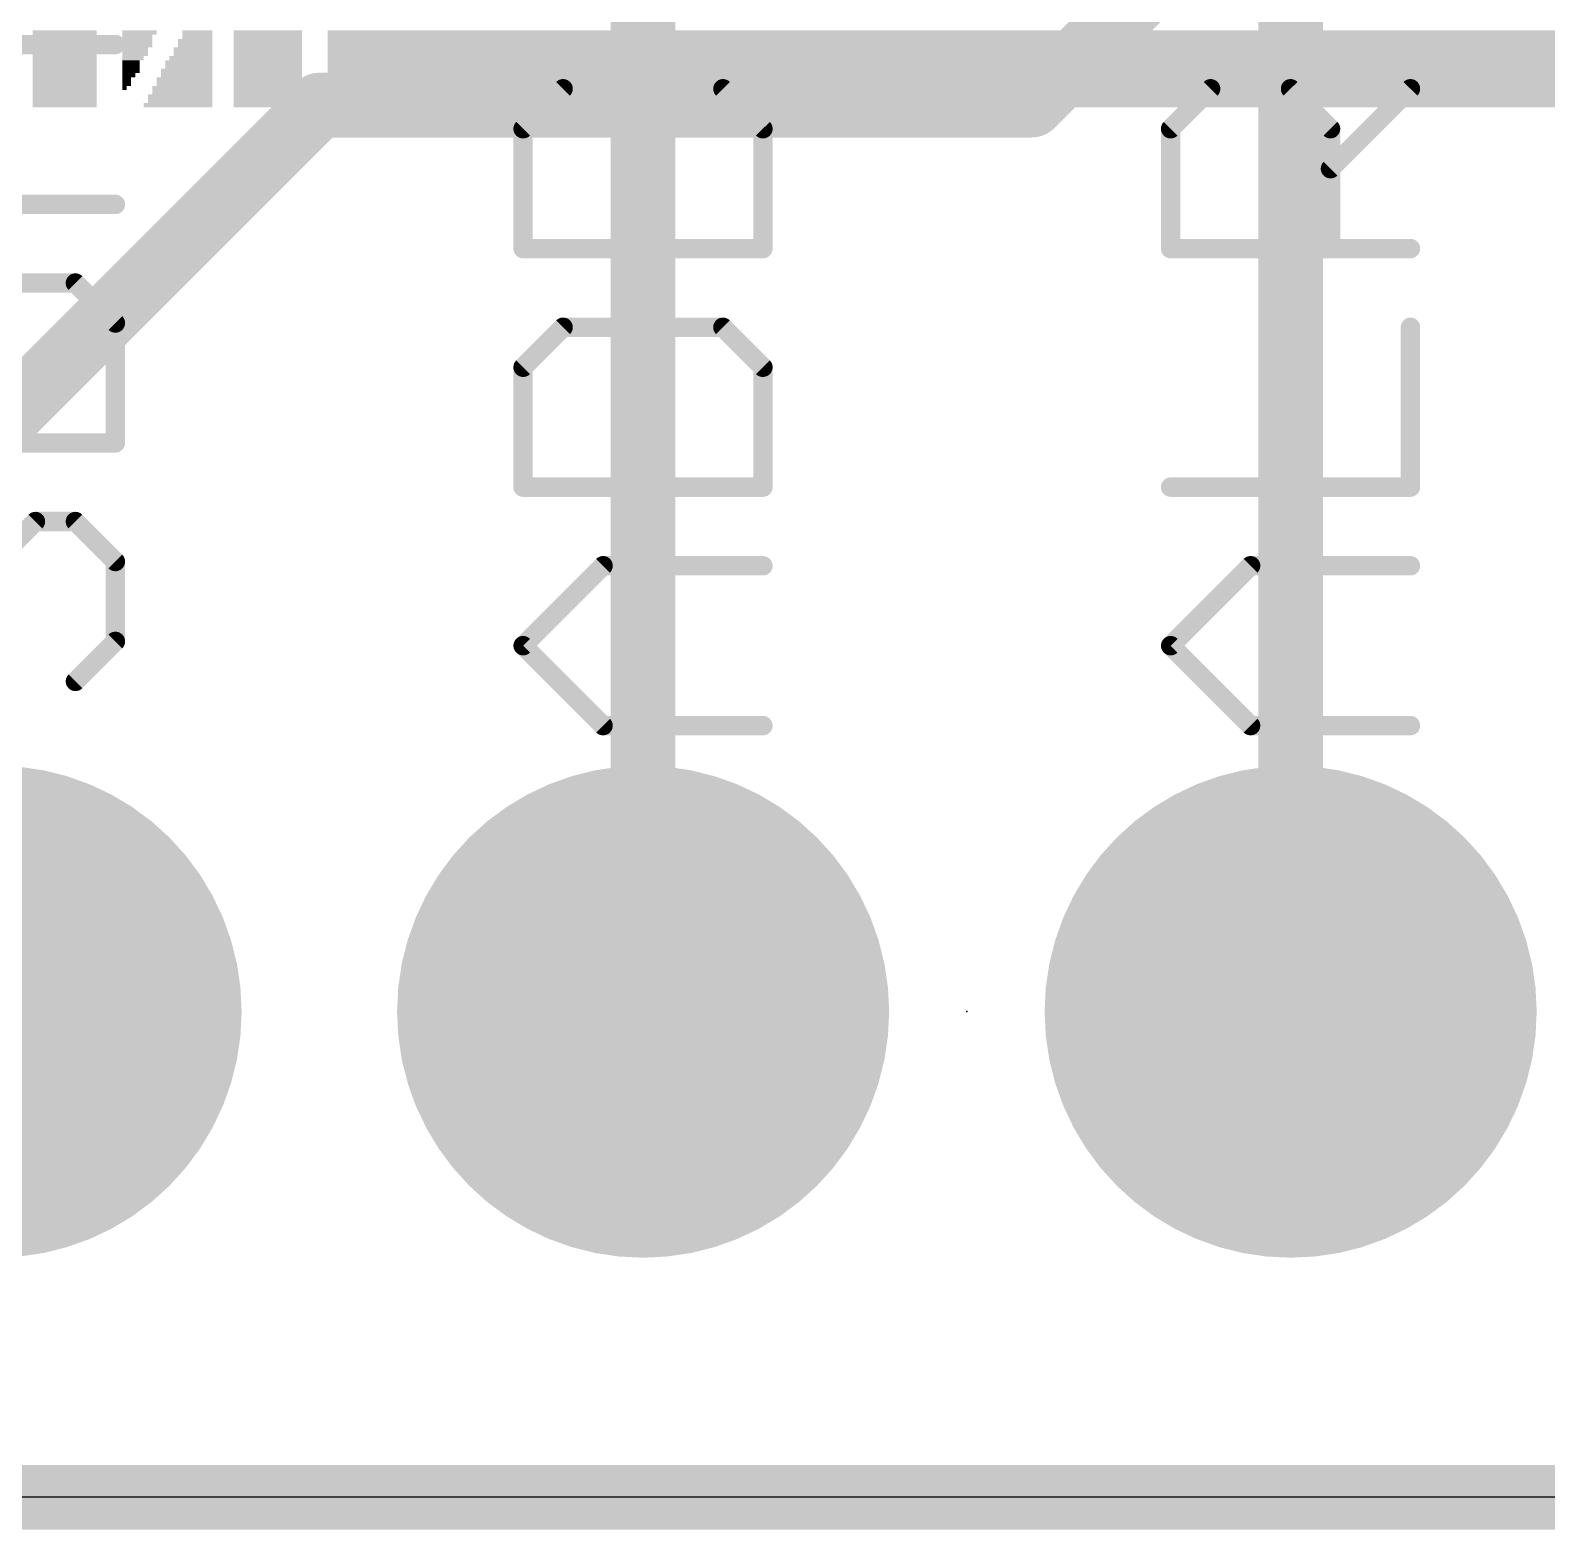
# Model space of a CAD drawing. Extents: x -0.1 to 28.1, y -0.3 to 17.1.
# Drawn here: x 10.3 to 16.24, y -0.25 to 5.63 of the extents above; entities that cross this region are included whole.
import ezdxf

# ---------------------------------------------------------------- set-up
doc = ezdxf.new("R2010")
doc.units = 0
for name, color, linetype in [('1', 12, 'CONTINUOUS'), ('16', 132, 'CONTINUOUS'), ('17', 110, 'CONTINUOUS'), ('20', 53, 'CONTINUOUS'), ('21', 40, 'CONTINUOUS'), ('22', 4, 'CONTINUOUS'), ('23', 53, 'CONTINUOUS'), ('29', 253, 'CONTINUOUS'), ('51', 253, 'CONTINUOUS')]:
    doc.layers.add(name, color=color, linetype=linetype)

# ---------------------------------------------------------------- blocks, each defined once
blk = doc.blocks.new('RECT')
blk.add_solid([(-0.5, -0.5), (0.5, -0.5), (-0.5, 0.5), (0.5, 0.5)])
blk = doc.blocks.new('ROUNDP')
at = {"const_width": 0.5}
blk.add_lwpolyline([(0, -0.25, 1), (0, 0.25, 1), (0, -0.25)], format="xyb", dxfattribs=at)

msp = doc.modelspace()

# ---------------------------------------------------------------- linework, layer by layer
at = {"layer": '1', "const_width": 0.254}
for points in [[(15.24, 1.778), (15.24, 9.21)], [(12.7, 1.778), (12.7, 7.112)]]:
    msp.add_lwpolyline(points, dxfattribs=at)
at = {"layer": '1', "const_width": 0.127}
for points in [[(12.6365, 1.778, 1), (12.7635, 1.778)], [(15.1765, 1.778, 1), (15.3035, 1.778)]]:
    msp.add_lwpolyline(points, format="xyb", dxfattribs=at)
at = {"layer": '16', "const_width": 0.254}
for points in [[(14.224, 5.334), (18.796, 9.906)], [(10.16, 4.064), (11.43, 5.334)], [(11.43, 5.334), (14.224, 5.334)], [(27.94, -0.127), (0, -0.127)]]:
    msp.add_lwpolyline(points, dxfattribs=at)
at = {"layer": '16', "const_width": 0.127}
for points in [[(11.43, 5.3975, 1), (11.43, 5.2705)], [(11.4749, 5.2891, 1), (11.3851, 5.3789)], [(14.1791, 5.3789, 1), (14.2689, 5.2891)], [(14.224, 5.2705, 1), (14.224, 5.3975)]]:
    msp.add_lwpolyline(points, format="xyb", dxfattribs=at)
at = {"layer": '20'}
msp.add_line((25.4, -0.127), (2.54, -0.127), dxfattribs=at)
at = {"layer": '21', "const_width": 0.0762}
for points in [[(10.0028, 5.5716), (10.6299, 5.5716)], [(12.3861, 5.3981), (12.2293, 5.2414)], [(13.0131, 5.3981), (12.3861, 5.3981)], [(13.1699, 5.2414), (13.0131, 5.3981)], [(14.7693, 5.2414), (14.9261, 5.3981)], [(14.9261, 5.3981), (15.2396, 5.3981)], [(15.2396, 5.3981), (15.3964, 5.2414)], [(15.3964, 5.0846), (15.7099, 5.3981)], [(12.2293, 5.2414), (12.2293, 4.7711)], [(13.1699, 4.7711), (13.1699, 5.2414)], [(14.7693, 4.7711), (14.7693, 5.2414)], [(15.3964, 5.2414), (15.3964, 4.7711)], [(10.6299, 4.9446), (10.0028, 4.9446)], [(12.2293, 4.7711), (13.1699, 4.7711)], [(15.7099, 4.7711), (14.7693, 4.7711)], [(10.4731, 4.6361), (9.8461, 4.6361)], [(10.6299, 4.4794), (10.4731, 4.6361)], [(10.6299, 4.0091), (10.6299, 4.4794)], [(12.3861, 4.4626), (12.2293, 4.3058)], [(13.0131, 4.4626), (12.3861, 4.4626)], [(13.1699, 4.3058), (13.0131, 4.4626)], [(15.7099, 3.8355), (15.7099, 4.4626)], [(12.2293, 4.3058), (12.2293, 3.8355)], [(13.1699, 3.8355), (13.1699, 4.3058)], [(9.6893, 4.0091), (10.6299, 4.0091)], [(12.2293, 3.8355), (13.1699, 3.8355)], [(14.7693, 3.8355), (15.7099, 3.8355)], [(10.1596, 3.5438), (10.3164, 3.7006)], [(10.3164, 3.7006), (10.4731, 3.7006)], [(10.4731, 3.7006), (10.6299, 3.5438)], [(10.6299, 3.5438), (10.6299, 3.2303)], [(12.2293, 3.2136), (12.5428, 3.5271)], [(12.5428, 3.5271), (13.1699, 3.5271)], [(12.6996, 2.9), (12.6996, 3.5271)], [(14.7693, 3.2136), (15.0828, 3.5271)], [(15.0828, 3.5271), (15.7099, 3.5271)], [(15.2396, 2.9), (15.2396, 3.5271)], [(10.6299, 3.2303), (10.4731, 3.0735)], [(12.5428, 2.9), (12.2293, 3.2136)], [(15.0828, 2.9), (14.7693, 3.2136)], [(13.1699, 2.9), (12.5428, 2.9)], [(15.7099, 2.9), (15.0828, 2.9)]]:
    msp.add_lwpolyline(points, dxfattribs=at)
at = {"layer": '21', "const_width": 0.0381}
for points in [[(10.6299, 5.5526, 1), (10.6299, 5.5907)], [(12.3861, 5.4172, 1), (12.3861, 5.3791)], [(12.3995, 5.3847, 1), (12.3726, 5.4116)], [(13.0266, 5.4116, 1), (12.9997, 5.3847)], [(13.0131, 5.3791, 1), (13.0131, 5.4172)], [(14.9261, 5.4172, 1), (14.9261, 5.3791)], [(14.9395, 5.3847, 1), (14.9126, 5.4116)], [(15.2531, 5.4116, 1), (15.2261, 5.3847)], [(15.2396, 5.3791, 1), (15.2396, 5.4172)], [(15.7234, 5.3847, 1), (15.6964, 5.4116)], [(12.2483, 5.2414, 1), (12.2102, 5.2414)], [(12.2158, 5.2548, 1), (12.2428, 5.2279)], [(13.189, 5.2414, 1), (13.1509, 5.2414)], [(13.1564, 5.2279, 1), (13.1834, 5.2548)], [(14.7883, 5.2414, 1), (14.7502, 5.2414)], [(14.7558, 5.2548, 1), (14.7828, 5.2279)], [(15.4154, 5.2414, 1), (15.3773, 5.2414)], [(15.3829, 5.2279, 1), (15.4098, 5.2548)], [(15.3829, 5.0981, 1), (15.4098, 5.0711)], [(10.6299, 4.9255, 1), (10.6299, 4.9636)], [(12.2293, 4.7901, 1), (12.2293, 4.752)], [(12.2102, 4.7711, 1), (12.2483, 4.7711)], [(13.1509, 4.7711, 1), (13.189, 4.7711)], [(13.1699, 4.752, 1), (13.1699, 4.7901)], [(14.7502, 4.7711, 1), (14.7883, 4.7711)], [(14.7693, 4.7901, 1), (14.7693, 4.752)], [(15.3773, 4.7711, 1), (15.4154, 4.7711)], [(15.7099, 4.752, 1), (15.7099, 4.7901)], [(10.4866, 4.6496, 1), (10.4597, 4.6227)], [(10.4731, 4.6171, 1), (10.4731, 4.6552)], [(10.649, 4.4794, 1), (10.6109, 4.4794)], [(10.6164, 4.4659, 1), (10.6434, 4.4928)], [(12.3861, 4.4817, 1), (12.3861, 4.4436)], [(12.3995, 4.4491, 1), (12.3726, 4.4761)], [(13.0266, 4.4761, 1), (12.9997, 4.4491)], [(13.0131, 4.4436, 1), (13.0131, 4.4817)], [(15.729, 4.4626, 1), (15.6909, 4.4626)], [(12.2483, 4.3058, 1), (12.2102, 4.3058)], [(13.189, 4.3058, 1), (13.1509, 4.3058)], [(12.2158, 4.3193, 1), (12.2428, 4.2924)], [(13.1564, 4.2924, 1), (13.1834, 4.3193)], [(10.6299, 3.99, 1), (10.6299, 4.0281)], [(10.6109, 4.0091, 1), (10.649, 4.0091)], [(12.2293, 3.8546, 1), (12.2293, 3.8165)], [(13.1699, 3.8165, 1), (13.1699, 3.8546)], [(14.7693, 3.8546, 1), (14.7693, 3.8165)], [(15.7099, 3.8165, 1), (15.7099, 3.8546)], [(12.2102, 3.8355, 1), (12.2483, 3.8355)], [(13.1509, 3.8355, 1), (13.189, 3.8355)], [(15.6909, 3.8355, 1), (15.729, 3.8355)], [(10.3164, 3.7197, 1), (10.3164, 3.6816)], [(10.3298, 3.6871, 1), (10.3029, 3.7141)], [(10.4866, 3.7141, 1), (10.4597, 3.6871)], [(10.4731, 3.6816, 1), (10.4731, 3.7197)], [(10.649, 3.5438, 1), (10.6109, 3.5438)], [(10.6164, 3.5304, 1), (10.6434, 3.5573)], [(12.5428, 3.5461, 1), (12.5428, 3.508)], [(12.5563, 3.5136, 1), (12.5294, 3.5406)], [(12.7187, 3.5271, 1), (12.6806, 3.5271)], [(13.1699, 3.508, 1), (13.1699, 3.5461)], [(15.0828, 3.5461, 1), (15.0828, 3.508)], [(15.0963, 3.5136, 1), (15.0694, 3.5406)], [(15.2587, 3.5271, 1), (15.2206, 3.5271)], [(15.7099, 3.508, 1), (15.7099, 3.5461)], [(10.6109, 3.2303, 1), (10.649, 3.2303)], [(10.6434, 3.2168, 1), (10.6164, 3.2438)], [(12.2428, 3.227, 1), (12.2158, 3.2001)], [(12.2158, 3.227, 1), (12.2428, 3.2001)], [(14.7828, 3.227, 1), (14.7558, 3.2001)], [(14.7558, 3.227, 1), (14.7828, 3.2001)], [(10.4597, 3.087, 1), (10.4866, 3.0601)], [(12.5428, 2.9191, 1), (12.5428, 2.881)], [(12.5294, 2.8866, 1), (12.5563, 2.9135)], [(12.6806, 2.9, 1), (12.7187, 2.9)], [(13.1699, 2.881, 1), (13.1699, 2.9191)], [(15.0828, 2.9191, 1), (15.0828, 2.881)], [(15.0694, 2.8866, 1), (15.0963, 2.9135)], [(15.2206, 2.9, 1), (15.2587, 2.9)], [(15.7099, 2.881, 1), (15.7099, 2.9191)]]:
    msp.add_lwpolyline(points, format="xyb", dxfattribs=at)
at = {"layer": '23'}
msp.add_point((13.97, 1.778), dxfattribs=at)

# ---------------------------------------------------------------- block references
at = {"layer": '17', "xscale": 1.778, "yscale": 1.778, "rotation": 270}
for p in [(10.16, 1.778), (10.16, 1.778), (12.7, 1.778), (12.7, 1.778), (15.24, 1.778), (15.24, 1.778)]:
    msp.add_blockref('ROUNDP', p, dxfattribs=at)
at = {"layer": '22', "rotation": 180}
for p, xscale, yscale in [((10.4313, 5.619), 0.2515, 0.0168), ((10.4313, 5.6022), 0.2515, 0.0168), ((10.4313, 5.5855), 0.2515, 0.0167), ((10.7247, 5.619), 0.1341, 0.0168), ((10.7163, 5.6022), 0.1173, 0.0168), ((10.7163, 5.5855), 0.1173, 0.0167), ((10.9426, 5.5855), 0.1341, 0.0167), ((10.951, 5.619), 0.1173, 0.0168), ((10.951, 5.6022), 0.1173, 0.0168), ((11.2276, 5.619), 0.2683, 0.0168), ((11.2276, 5.6022), 0.2683, 0.0168), ((11.2276, 5.5855), 0.2683, 0.0167), ((14.8822, 5.619), 6.8397, 0.0168), ((14.8822, 5.6022), 6.8397, 0.0168), ((14.8822, 5.5855), 6.8397, 0.0167), ((10.4313, 5.5687), 0.2515, 0.0168), ((10.4313, 5.552), 0.2515, 0.0167), ((10.4313, 5.5352), 0.2515, 0.0168), ((10.7079, 5.552), 0.1006, 0.0167), ((10.7079, 5.5352), 0.1006, 0.0168), ((10.7163, 5.5687), 0.1173, 0.0168), ((10.9342, 5.552), 0.1508, 0.0167), ((10.9342, 5.5352), 0.1508, 0.0168), ((10.9426, 5.5687), 0.1341, 0.0168), ((11.2276, 5.5687), 0.2683, 0.0168), ((11.2276, 5.552), 0.2683, 0.0167), ((11.2276, 5.5352), 0.2683, 0.0168), ((14.8822, 5.5687), 6.8397, 0.0168), ((14.8822, 5.552), 6.8397, 0.0167), ((14.8822, 5.5352), 6.8397, 0.0168), ((10.4313, 5.5184), 0.2515, 0.0168), ((10.4313, 5.5017), 0.2515, 0.0167), ((10.4313, 5.4849), 0.2515, 0.0168), ((10.4313, 5.4681), 0.2515, 0.0168), ((10.6995, 5.5184), 0.0838, 0.0168), ((10.6911, 5.5017), 0.067, 0.0167), ((10.6911, 5.4849), 0.067, 0.0168), ((10.6911, 5.4681), 0.067, 0.0168), ((10.9091, 5.4681), 0.2011, 0.0168), ((10.9174, 5.5017), 0.1844, 0.0167), ((10.9174, 5.4849), 0.1844, 0.0168), ((10.9258, 5.5184), 0.1676, 0.0168), ((11.2276, 5.5184), 0.2683, 0.0168), ((11.2276, 5.5017), 0.2683, 0.0167), ((11.2276, 5.4849), 0.2683, 0.0168), ((11.2276, 5.4681), 0.2683, 0.0168), ((14.8822, 5.5184), 6.8397, 0.0168), ((14.8822, 5.5017), 6.8397, 0.0167), ((14.8822, 5.4849), 6.8397, 0.0168), ((14.8822, 5.4681), 6.8397, 0.0168), ((10.4313, 5.4514), 0.2515, 0.0167), ((10.4313, 5.4346), 0.2515, 0.0168), ((10.4313, 5.4178), 0.2515, 0.0168), ((10.6828, 5.4514), 0.0503, 0.0167), ((10.6744, 5.4346), 0.0335, 0.0168), ((10.6744, 5.4178), 0.0335, 0.0168), ((10.9007, 5.4346), 0.2179, 0.0168), ((10.9007, 5.4178), 0.2179, 0.0168), ((10.9091, 5.4514), 0.2011, 0.0167), ((11.2276, 5.4514), 0.2683, 0.0167), ((11.2276, 5.4346), 0.2683, 0.0168), ((11.2276, 5.4178), 0.2683, 0.0168), ((14.8822, 5.4514), 6.8397, 0.0167), ((14.8822, 5.4346), 6.8397, 0.0168), ((14.8822, 5.4178), 6.8397, 0.0168), ((10.4313, 5.4011), 0.2515, 0.0167), ((10.4313, 5.3843), 0.2515, 0.0168), ((10.4313, 5.3675), 0.2515, 0.0168), ((10.4313, 5.3508), 0.2515, 0.0167), ((10.666, 5.4011), 0.0167, 0.0167), ((10.8839, 5.3675), 0.2514, 0.0168), ((10.8839, 5.3508), 0.2514, 0.0167), ((10.8923, 5.4011), 0.2347, 0.0167), ((10.8923, 5.3843), 0.2347, 0.0168), ((11.2276, 5.4011), 0.2683, 0.0167), ((11.2276, 5.3843), 0.2683, 0.0168), ((11.2276, 5.3675), 0.2683, 0.0168), ((11.2276, 5.3508), 0.2683, 0.0167), ((14.8822, 5.4011), 6.8397, 0.0167), ((14.8822, 5.3843), 6.8397, 0.0168), ((14.8822, 5.3675), 6.8397, 0.0168), ((14.8822, 5.3508), 6.8397, 0.0167), ((10.4313, 5.334), 0.2515, 0.0168), ((10.8755, 5.334), 0.2682, 0.0168), ((11.2276, 5.334), 0.2683, 0.0168), ((14.8822, 5.334), 6.8397, 0.0168)]:
    msp.add_blockref('RECT', p, dxfattribs=dict(at, xscale=xscale, yscale=yscale))
at = {"layer": '29', "xscale": 1.9304, "yscale": 1.9304, "rotation": 270}
for p in [(10.16, 1.778), (12.7, 1.778), (15.24, 1.778)]:
    msp.add_blockref('ROUNDP', p, dxfattribs=at)
at = {"layer": '51', "xscale": 0.508, "yscale": 0.508, "rotation": 180}
for p in [(10.16, 1.778), (12.7, 1.778), (15.24, 1.778)]:
    msp.add_blockref('RECT', p, dxfattribs=at)

doc.saveas('drawing.dxf')
